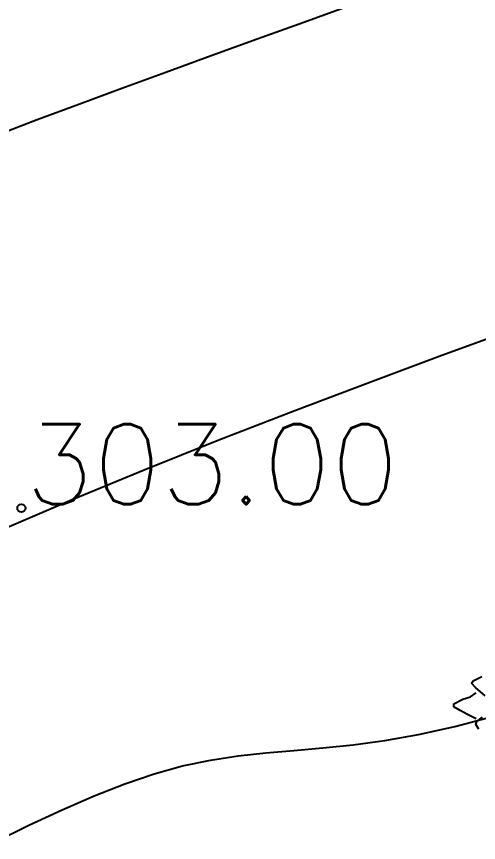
# Model space of a CAD drawing. Extents: x 524954 to 526204, y 9523489 to 9524010.
# Drawn here: x 526068.69 to 526074.46, y 9523825.82 to 9523836.14 of the extents above; entities that cross this region are included whole.
import ezdxf

# ---------------------------------------------------------------- set-up
doc = ezdxf.new("R2010")
doc.units = 0
doc.header["$PDMODE"] = 33
doc.header["$PDSIZE"] = 0.1
doc.linetypes.add('ACAD_ISO12W100', pattern=[21, 12, -3, 0, -3, 0, -3])
for name, color, linetype in [('Arbre', 34, 'ACAD_ISO12W100'), ('CN_01_00', 3, 'Continuous'), ('CN_02_00', 4, 'Continuous'), ('TopoAlt', 3, 'Continuous'), ('TOPOJIS', 7, 'Continuous')]:
    doc.layers.add(name, color=color, linetype=linetype)
doc.styles.add('Simplex 1.0', font='Simplex.shx', dxfattribs={"width": 0.99, "height": 1})

# ---------------------------------------------------------------- blocks, each defined once
blk = doc.blocks.new('TCPOINT M')
at = {"color": 0}
blk.add_point((0, 0), dxfattribs=at)
at = {"layer": 'TopoAlt', "style": 'Simplex 1.0', "width": 0.99}
blk.add_attdef('ALT', (0.15, 0.15), '', height=1, dxfattribs=at)
blk = doc.blocks.new('v088')
at = {"linetype": 'Continuous'}
for p, q in [((-3.656, 4.117), (-3.547, 4.171)), ((-3.679, 4.087), (-3.656, 4.117)), ((-3.629, 4.032), (-3.679, 4.087)), ((-3.507, 3.927), (-3.629, 4.032)), ((-3.688, 3.915), (-3.621, 3.967)), ((-3.898, 3.83), (-3.785, 3.887)), ((-3.897, 3.791), (-3.898, 3.83)), ((-3.785, 3.887), (-3.688, 3.915)), ((-3.821, 3.747), (-3.897, 3.791)), ((-3.729, 3.697), (-3.821, 3.747)), ((-3.621, 3.641), (-3.729, 3.697)), ((-3.609, 3.608), (-3.542, 3.663)), ((-3.623, 3.571), (-3.609, 3.608)), ((-3.585, 3.514), (-3.623, 3.571))]:
    blk.add_line(p, q, dxfattribs=at)

msp = doc.modelspace()

# ---------------------------------------------------------------- linework, layer by layer
at = {"layer": 'CN_01_00', "elevation": 303, "flags": 128}
msp.add_lwpolyline([(526068.539, 9523829.743), (526069.384, 9523830.104), (526070.284, 9523830.475), (526071.22, 9523830.849), (526072.168, 9523831.217), (526073.104, 9523831.572), (526074.004, 9523831.907), (526074.844, 9523832.214)], dxfattribs=at)
at = {"layer": 'CN_02_00', "flags": 128}
for points, elevation in [([(526072.865, 9523836.278), (526072.282, 9523836.068), (526071.699, 9523835.858), (526071.123, 9523835.65), (526070.557, 9523835.444), (526070.004, 9523835.242), (526069.467, 9523835.044), (526068.948, 9523834.849), (526068.45, 9523834.659)], 304), ([(526068.404, 9523825.818), (526068.844, 9523826.032), (526069.262, 9523826.227), (526069.661, 9523826.401), (526070.042, 9523826.551), (526070.41, 9523826.676), (526070.766, 9523826.775), (526071.114, 9523826.848), (526071.459, 9523826.899), (526071.804, 9523826.937), (526072.155, 9523826.968), (526072.517, 9523826.999), (526072.895, 9523827.038), (526073.293, 9523827.091), (526073.715, 9523827.167), (526074.166, 9523827.268), (526074.639, 9523827.392)], 302)]:
    msp.add_lwpolyline(points, dxfattribs=dict(at, elevation=elevation))

# ---------------------------------------------------------------- block references
at = {"layer": 'Arbre'}
msp.add_blockref('v088', (526078.053, 9523823.722, -271.76), dxfattribs=at)
at = {"layer": 'TOPOJIS'}
ref = msp.add_blockref('TCPOINT M', (526068.75, 9523829.996, 303), dxfattribs=at)
ref.add_attrib('ALT', '303.00', (526068.8, 9523830.046, 303), dxfattribs={"layer": 'TopoAlt', "height": 1, "style": 'Simplex 1.0', "width": 0.99})

doc.saveas('drawing.dxf')
